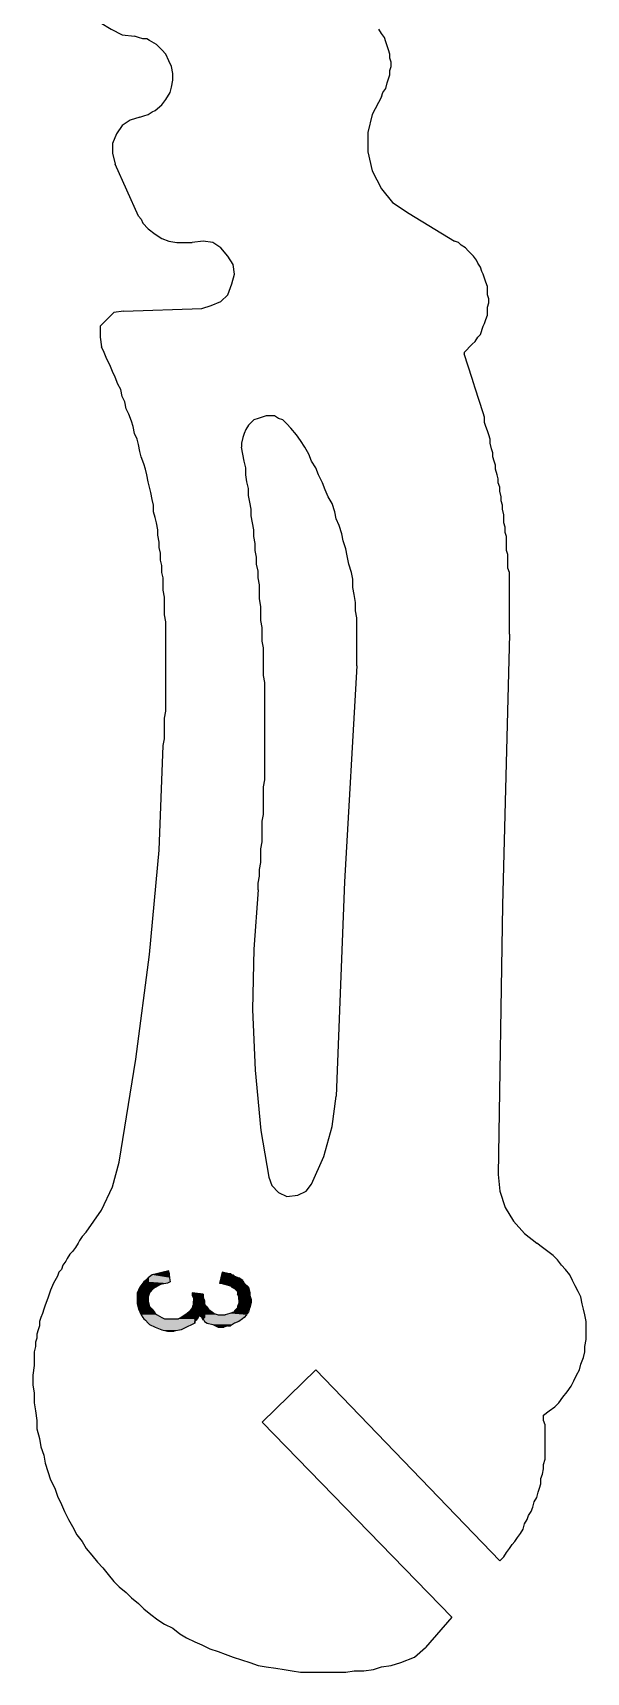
# Model space of a CAD drawing. Extents: x -1063 to 1100, y -467 to 441.
# Drawn here: x 1030.1 to 1097.3, y -179.8 to 19 of the extents above; entities that cross this region are included whole.
import ezdxf

# ---------------------------------------------------------------- set-up
doc = ezdxf.new("R2010")
doc.units = 0
doc.layers.add('H', color=7, linetype='CONTINUOUS')
doc.layers.add('P', color=250, linetype='CONTINUOUS')

# ---------------------------------------------------------------- blocks, each defined once
blk = doc.blocks.new('*U493')
at = {"layer": 'H', "color": 0, "linetype": 'CONTINUOUS'}
for p, q in [((1046.63, -131.08), (1045.97, -131.25)), ((1046.65, -131.25), (1046.63, -131.08)), ((1044.63, -131.58), (1044.13, -131.92)), ((1044.13, -131.92), (1044.13, -132.42)), ((1044.13, -132.42), (1044.13, -132.58)), ((1044.13, -132.58), (1044.13, -132.75)), ((1044.13, -132.75), (1044.13, -133.25)), ((1045.3, -131.42), (1044.63, -131.58)), ((1045.63, -132.75), (1044.8, -133.25)), ((1045.97, -131.25), (1045.3, -131.42)), ((1046.47, -132.58), (1045.63, -132.75)), ((1046.8, -132.42), (1046.47, -132.58)), ((1046.65, -131.25), (1046.67, -131.42)), ((1046.67, -131.42), (1046.69, -131.58)), ((1046.69, -131.58), (1046.74, -131.92)), ((1046.74, -131.92), (1046.8, -132.42)), ((1044.13, -133.25), (1044.13, -133.75)), ((1044.3, -133.75), (1044.13, -134.25)), ((1044.13, -134.25), (1044.13, -133.75)), ((1044.13, -134.25), (1044.13, -134.58)), ((1044.13, -134.58), (1044.13, -134.25)), ((1044.8, -133.25), (1044.3, -133.75))]:
    blk.add_line(p, q, dxfattribs=at)
for points in [[(1046.63, -131.08), (1045.97, -131.25), (1046.65, -131.25)], [(1044.63, -131.58), (1044.13, -131.92), (1046.74, -131.92)], [(1044.13, -131.92), (1044.13, -132.42), (1046.8, -132.42)], [(1044.13, -132.42), (1044.13, -132.58), (1046.47, -132.58)], [(1044.13, -132.58), (1044.13, -132.75), (1045.63, -132.75)], [(1044.13, -132.75), (1044.13, -133.25), (1044.8, -133.25)], [(1045.3, -131.42), (1044.63, -131.58), (1046.69, -131.58)], [(1045.97, -131.25), (1045.3, -131.42), (1046.67, -131.42)], [(1044.13, -133.25), (1044.13, -133.75), (1044.3, -133.75)], [(1044.13, -134.25), (1044.13, -134.58), (1044.13, -134.58)]]:
    blk.add_solid(points, dxfattribs=at)
at = {"layer": 'H', "color": 0, "linetype": 'CONTINUOUS', "extrusion": (0, 0, -1)}
for points in [[(-1044.13, -131.92), (-1046.74, -131.92), (-1046.8, -132.42)], [(-1044.13, -132.42), (-1046.8, -132.42), (-1046.47, -132.58)], [(-1044.13, -132.58), (-1046.47, -132.58), (-1045.63, -132.75)], [(-1044.13, -132.75), (-1045.63, -132.75), (-1044.8, -133.25)], [(-1044.63, -131.58), (-1046.69, -131.58), (-1046.74, -131.92)], [(-1045.3, -131.42), (-1046.67, -131.42), (-1046.69, -131.58)], [(-1045.97, -131.25), (-1046.65, -131.25), (-1046.67, -131.42)], [(-1044.13, -133.25), (-1044.8, -133.25), (-1044.3, -133.75)], [(-1044.13, -133.75), (-1044.3, -133.75), (-1044.13, -134.25)]]:
    blk.add_solid(points, dxfattribs=at)
blk = doc.blocks.new('*U494')
at = {"layer": 'H', "color": 0, "linetype": 'CONTINUOUS'}
for p, q in [((1043.13, -133.08), (1042.97, -133.42)), ((1043.47, -132.58), (1043.13, -133.08)), ((1043.63, -132.42), (1043.47, -132.58)), ((1043.8, -132.25), (1043.63, -132.42)), ((1044.13, -131.92), (1043.8, -132.25)), ((1044.13, -132.25), (1044.13, -131.92)), ((1044.13, -132.25), (1044.13, -132.42)), ((1044.13, -132.42), (1044.13, -132.58)), ((1044.13, -132.58), (1044.13, -133.08)), ((1044.13, -133.08), (1044.13, -133.42)), ((1042.88, -133.58), (1042.8, -133.75)), ((1042.8, -133.75), (1042.8, -134.25)), ((1042.8, -134.25), (1042.8, -134.75)), ((1042.8, -134.75), (1042.8, -135.08)), ((1042.8, -135.08), (1042.88, -135.42)), ((1042.97, -133.42), (1042.88, -133.58)), ((1044.13, -133.42), (1044.13, -133.58)), ((1044.13, -133.58), (1044.13, -133.75)), ((1044.13, -133.75), (1044.13, -134.25)), ((1044.13, -134.25), (1044.13, -134.75)), ((1044.13, -134.75), (1044.22, -135.08)), ((1044.22, -135.08), (1044.3, -135.42)), ((1049.63, -135.08), (1049.52, -135.42)), ((1049.63, -134.75), (1049.63, -135.08)), ((1049.65, -135.08), (1049.63, -134.75)), ((1049.65, -135.08), (1049.67, -135.42)), ((1042.88, -135.42), (1042.92, -135.58)), ((1042.92, -135.58), (1042.97, -135.75)), ((1042.97, -135.75), (1043.13, -136.08)), ((1043.13, -136.08), (1043.22, -136.25)), ((1043.22, -136.25), (1043.3, -136.42)), ((1043.3, -136.42), (1043.47, -136.75)), ((1043.47, -136.75), (1043.63, -136.92)), ((1043.63, -136.92), (1043.8, -137.08)), ((1043.8, -137.08), (1044.13, -137.42)), ((1044.3, -135.42), (1044.47, -135.58)), ((1044.47, -135.58), (1044.63, -135.75)), ((1044.63, -135.75), (1044.85, -136.08)), ((1044.85, -136.08), (1044.97, -136.25)), ((1044.97, -136.25), (1045.24, -136.42)), ((1045.24, -136.42), (1045.8, -136.75)), ((1045.8, -136.75), (1046.13, -136.92)), ((1046.13, -136.92), (1046.63, -136.92)), ((1046.63, -136.92), (1047.8, -136.92)), ((1048.13, -136.75), (1047.8, -136.92)), ((1048.63, -136.42), (1048.13, -136.75)), ((1048.88, -136.25), (1048.63, -136.42)), ((1049.13, -136.08), (1048.88, -136.25)), ((1049.35, -135.75), (1049.13, -136.08)), ((1049.47, -135.58), (1049.35, -135.75)), ((1049.52, -135.42), (1049.47, -135.58)), ((1049.67, -135.42), (1049.68, -135.58)), ((1049.68, -135.58), (1049.69, -135.75)), ((1049.69, -135.75), (1049.72, -136.08)), ((1049.72, -136.08), (1049.73, -136.25)), ((1049.73, -136.25), (1049.74, -136.42)), ((1049.74, -136.42), (1049.76, -136.75)), ((1049.76, -136.75), (1049.77, -136.92)), ((1049.77, -136.92), (1049.78, -137.08)), ((1049.78, -137.08), (1049.8, -137.42)), ((1044.13, -137.42), (1044.3, -137.58)), ((1044.3, -137.58), (1044.97, -137.92)), ((1044.97, -137.92), (1045.8, -138.25)), ((1045.8, -138.25), (1046.47, -138.42)), ((1046.47, -138.42), (1047.3, -138.42)), ((1048.13, -138.25), (1047.3, -138.42)), ((1048.8, -137.92), (1048.13, -138.25)), ((1049.47, -137.58), (1048.8, -137.92)), ((1049.8, -137.42), (1049.47, -137.58))]:
    blk.add_line(p, q, dxfattribs=at)
for points in [[(1043.13, -133.08), (1042.97, -133.42), (1044.13, -133.42)], [(1043.47, -132.58), (1043.13, -133.08), (1044.13, -133.08)], [(1043.63, -132.42), (1043.47, -132.58), (1044.13, -132.58)], [(1043.8, -132.25), (1043.63, -132.42), (1044.13, -132.42)], [(1044.13, -131.92), (1043.8, -132.25), (1044.13, -132.25)], [(1042.88, -133.58), (1042.8, -133.75), (1044.13, -133.75)], [(1042.8, -133.75), (1042.8, -134.25), (1044.13, -134.25)], [(1042.8, -134.25), (1042.8, -134.75), (1044.13, -134.75)], [(1042.8, -134.75), (1042.8, -135.08), (1044.22, -135.08)], [(1042.8, -135.08), (1042.88, -135.42), (1044.3, -135.42)], [(1042.97, -133.42), (1042.88, -133.58), (1044.13, -133.58)], [(1049.63, -135.08), (1049.52, -135.42), (1049.67, -135.42)], [(1049.63, -134.75), (1049.63, -135.08), (1049.65, -135.08)], [(1042.88, -135.42), (1042.92, -135.58), (1044.47, -135.58)], [(1042.92, -135.58), (1042.97, -135.75), (1044.63, -135.75)], [(1042.97, -135.75), (1043.13, -136.08), (1044.85, -136.08)], [(1043.13, -136.08), (1043.22, -136.25), (1044.97, -136.25)], [(1043.22, -136.25), (1043.3, -136.42), (1045.24, -136.42)], [(1043.3, -136.42), (1043.47, -136.75), (1045.8, -136.75)], [(1043.47, -136.75), (1043.63, -136.92), (1046.13, -136.92)], [(1043.63, -136.92), (1043.8, -137.08), (1049.78, -137.08)], [(1043.8, -137.08), (1044.13, -137.42), (1049.8, -137.42)], [(1046.13, -136.92), (1046.13, -136.92), (1046.63, -136.92)], [(1046.63, -136.92), (1046.63, -136.92), (1047.8, -136.92)], [(1048.13, -136.75), (1047.8, -136.92), (1049.77, -136.92)], [(1048.63, -136.42), (1048.13, -136.75), (1049.76, -136.75)], [(1048.88, -136.25), (1048.63, -136.42), (1049.74, -136.42)], [(1049.13, -136.08), (1048.88, -136.25), (1049.73, -136.25)], [(1049.35, -135.75), (1049.13, -136.08), (1049.72, -136.08)], [(1049.47, -135.58), (1049.35, -135.75), (1049.69, -135.75)], [(1049.52, -135.42), (1049.47, -135.58), (1049.68, -135.58)], [(1044.13, -137.42), (1044.3, -137.58), (1049.47, -137.58)], [(1044.3, -137.58), (1044.97, -137.92), (1048.8, -137.92)], [(1044.97, -137.92), (1045.8, -138.25), (1048.13, -138.25)], [(1045.8, -138.25), (1046.47, -138.42), (1047.3, -138.42)], [(1046.47, -138.42), (1046.47, -138.42), (1047.3, -138.42)]]:
    blk.add_solid(points, dxfattribs=at)
at = {"layer": 'H', "color": 0, "linetype": 'CONTINUOUS', "extrusion": (0, 0, -1)}
for points in [[(-1043.13, -133.08), (-1044.13, -133.08), (-1044.13, -133.42)], [(-1043.47, -132.58), (-1044.13, -132.58), (-1044.13, -133.08)], [(-1043.63, -132.42), (-1044.13, -132.42), (-1044.13, -132.58)], [(-1043.8, -132.25), (-1044.13, -132.25), (-1044.13, -132.42)], [(-1042.8, -133.75), (-1044.13, -133.75), (-1044.13, -134.25)], [(-1042.8, -134.25), (-1044.13, -134.25), (-1044.13, -134.75)], [(-1042.8, -134.75), (-1044.13, -134.75), (-1044.22, -135.08)], [(-1042.8, -135.08), (-1044.22, -135.08), (-1044.3, -135.42)], [(-1042.88, -133.58), (-1044.13, -133.58), (-1044.13, -133.75)], [(-1042.97, -133.42), (-1044.13, -133.42), (-1044.13, -133.58)], [(-1049.63, -135.08), (-1049.65, -135.08), (-1049.67, -135.42)], [(-1042.88, -135.42), (-1044.3, -135.42), (-1044.47, -135.58)], [(-1042.92, -135.58), (-1044.47, -135.58), (-1044.63, -135.75)], [(-1042.97, -135.75), (-1044.63, -135.75), (-1044.85, -136.08)], [(-1043.13, -136.08), (-1044.85, -136.08), (-1044.97, -136.25)], [(-1043.22, -136.25), (-1044.97, -136.25), (-1045.24, -136.42)], [(-1043.3, -136.42), (-1045.24, -136.42), (-1045.8, -136.75)], [(-1043.47, -136.75), (-1045.8, -136.75), (-1046.13, -136.92)], [(-1043.63, -136.92), (-1049.77, -136.92), (-1049.78, -137.08)], [(-1043.8, -137.08), (-1049.78, -137.08), (-1049.8, -137.42)], [(-1048.13, -136.75), (-1049.76, -136.75), (-1049.77, -136.92)], [(-1048.63, -136.42), (-1049.74, -136.42), (-1049.76, -136.75)], [(-1048.88, -136.25), (-1049.73, -136.25), (-1049.74, -136.42)], [(-1049.13, -136.08), (-1049.72, -136.08), (-1049.73, -136.25)], [(-1049.35, -135.75), (-1049.69, -135.75), (-1049.72, -136.08)], [(-1049.47, -135.58), (-1049.68, -135.58), (-1049.69, -135.75)], [(-1049.52, -135.42), (-1049.67, -135.42), (-1049.68, -135.58)], [(-1044.13, -137.42), (-1049.8, -137.42), (-1049.47, -137.58)], [(-1044.3, -137.58), (-1049.47, -137.58), (-1048.8, -137.92)], [(-1044.97, -137.92), (-1048.8, -137.92), (-1048.13, -138.25)], [(-1045.8, -138.25), (-1048.13, -138.25), (-1047.3, -138.42)]]:
    blk.add_solid(points, dxfattribs=at)
blk = doc.blocks.new('*U495')
at = {"layer": 'H', "color": 0, "linetype": 'CONTINUOUS'}
for p, q in [((1049.47, -133.75), (1049.47, -133.92)), ((1050.8, -133.92), (1049.47, -133.75)), ((1049.47, -133.92), (1049.47, -134.08)), ((1049.47, -134.08), (1049.63, -134.42)), ((1049.63, -134.42), (1049.63, -134.75)), ((1049.63, -134.75), (1049.73, -136.25)), ((1050.8, -133.92), (1050.8, -134.08)), ((1050.8, -134.08), (1050.8, -134.42)), ((1050.8, -134.42), (1050.8, -134.75)), ((1050.8, -134.75), (1050.8, -136.25)), ((1049.73, -136.25), (1049.74, -136.42)), ((1049.74, -136.42), (1049.75, -136.58)), ((1049.75, -136.58), (1049.76, -136.75)), ((1049.76, -136.75), (1049.78, -137.08)), ((1049.78, -137.08), (1049.79, -137.25)), ((1049.97, -137.08), (1049.8, -137.25)), ((1050.19, -136.75), (1049.97, -137.08)), ((1050.3, -136.58), (1050.19, -136.75)), ((1050.3, -136.42), (1050.3, -136.58)), ((1050.3, -136.42), (1050.47, -136.58)), ((1050.47, -136.58), (1050.63, -136.75)), ((1050.8, -137.08), (1050.63, -136.75)), ((1050.8, -136.25), (1050.8, -136.42)), ((1050.8, -136.42), (1050.8, -136.58)), ((1050.8, -136.58), (1050.8, -136.75)), ((1050.8, -136.75), (1050.8, -137.08)), ((1049.8, -137.42), (1049.79, -137.25)), ((1049.8, -137.25), (1049.8, -137.42))]:
    blk.add_line(p, q, dxfattribs=at)
for points in [[(1049.47, -133.75), (1049.47, -133.92), (1050.8, -133.92)], [(1049.47, -133.92), (1049.47, -134.08), (1050.8, -134.08)], [(1049.47, -134.08), (1049.63, -134.42), (1050.8, -134.42)], [(1049.63, -134.42), (1049.63, -134.75), (1050.8, -134.75)], [(1049.63, -134.75), (1049.73, -136.25), (1050.8, -136.25)], [(1049.73, -136.25), (1049.74, -136.42), (1050.3, -136.42)], [(1049.74, -136.42), (1049.75, -136.58), (1050.3, -136.58)], [(1049.75, -136.58), (1049.76, -136.75), (1050.19, -136.75)], [(1049.76, -136.75), (1049.78, -137.08), (1049.97, -137.08)], [(1049.78, -137.08), (1049.79, -137.25), (1049.8, -137.25)], [(1050.3, -136.25), (1050.3, -136.42), (1050.8, -136.42)], [(1050.3, -136.42), (1050.47, -136.58), (1050.8, -136.58)], [(1050.47, -136.58), (1050.63, -136.75), (1050.8, -136.75)]]:
    blk.add_solid(points, dxfattribs=at)
at = {"layer": 'H', "color": 0, "linetype": 'CONTINUOUS', "extrusion": (0, 0, -1)}
for points in [[(-1049.47, -133.92), (-1050.8, -133.92), (-1050.8, -134.08)], [(-1049.47, -134.08), (-1050.8, -134.08), (-1050.8, -134.42)], [(-1049.63, -134.42), (-1050.8, -134.42), (-1050.8, -134.75)], [(-1049.63, -134.75), (-1050.8, -134.75), (-1050.8, -136.25)], [(-1049.73, -136.25), (-1050.3, -136.25), (-1050.3, -136.42)], [(-1049.74, -136.42), (-1050.3, -136.42), (-1050.3, -136.58)], [(-1049.75, -136.58), (-1050.3, -136.58), (-1050.19, -136.75)], [(-1049.76, -136.75), (-1050.19, -136.75), (-1049.97, -137.08)], [(-1049.78, -137.08), (-1049.97, -137.08), (-1049.8, -137.25)], [(-1050.3, -136.25), (-1050.8, -136.25), (-1050.8, -136.42)], [(-1050.3, -136.42), (-1050.8, -136.42), (-1050.8, -136.58)], [(-1050.47, -136.58), (-1050.8, -136.58), (-1050.8, -136.75)], [(-1050.63, -136.75), (-1050.8, -136.75), (-1050.8, -137.08)], [(-1049.79, -137.25), (-1049.8, -137.25), (-1049.8, -137.42)]]:
    blk.add_solid(points, dxfattribs=at)
blk = doc.blocks.new('*U496')
at = {"layer": 'H', "color": 0, "linetype": 'CONTINUOUS'}
for p, q in [((1052.97, -131.92), (1052.8, -132.58)), ((1052.8, -132.58), (1052.97, -132.58)), ((1053.01, -131.75), (1052.97, -131.92)), ((1052.97, -132.58), (1054.13, -132.92)), ((1053.05, -131.58), (1053.01, -131.75)), ((1053.09, -131.42), (1053.05, -131.58)), ((1053.13, -131.25), (1053.09, -131.42)), ((1053.8, -131.42), (1053.13, -131.25)), ((1053.8, -131.42), (1054.13, -131.42)), ((1054.13, -131.42), (1054.3, -131.58)), ((1054.13, -132.92), (1054.3, -133.08)), ((1054.3, -131.58), (1054.47, -131.58)), ((1054.3, -133.08), (1054.63, -133.25)), ((1054.47, -131.58), (1054.63, -131.75)), ((1054.63, -131.75), (1055.13, -131.92)), ((1055.13, -131.92), (1055.13, -132.58)), ((1055.13, -132.58), (1055.13, -132.92)), ((1055.13, -132.92), (1055.13, -133.08)), ((1055.13, -133.08), (1055.13, -133.25)), ((1054.63, -133.25), (1054.97, -133.58)), ((1054.97, -133.58), (1054.97, -133.92)), ((1055.13, -134.25), (1054.97, -133.92)), ((1055.13, -133.25), (1055.13, -133.58)), ((1055.13, -133.58), (1055.13, -133.92)), ((1055.13, -133.92), (1055.13, -134.25)), ((1055.13, -134.25), (1055.13, -134.58)), ((1055.13, -134.58), (1055.13, -134.25))]:
    blk.add_line(p, q, dxfattribs=at)
for points in [[(1052.97, -131.92), (1052.8, -132.58), (1055.13, -132.58)], [(1052.8, -132.58), (1052.8, -132.58), (1052.97, -132.58)], [(1053.01, -131.75), (1052.97, -131.92), (1055.13, -131.92)], [(1052.97, -132.58), (1054.13, -132.92), (1055.13, -132.92)], [(1053.05, -131.58), (1053.01, -131.75), (1054.63, -131.75)], [(1053.09, -131.42), (1053.05, -131.58), (1054.3, -131.58)], [(1053.13, -131.25), (1053.09, -131.42), (1053.8, -131.42)], [(1053.8, -131.42), (1053.8, -131.42), (1054.13, -131.42)], [(1054.13, -132.92), (1054.3, -133.08), (1055.13, -133.08)], [(1054.3, -131.58), (1054.3, -131.58), (1054.47, -131.58)], [(1054.3, -133.08), (1054.63, -133.25), (1055.13, -133.25)], [(1054.63, -133.25), (1054.97, -133.58), (1055.13, -133.58)], [(1054.97, -133.58), (1054.97, -133.92), (1055.13, -133.92)], [(1055.13, -134.25), (1055.13, -134.58), (1055.13, -134.58)]]:
    blk.add_solid(points, dxfattribs=at)
at = {"layer": 'H', "color": 0, "linetype": 'CONTINUOUS', "extrusion": (0, 0, -1)}
for points in [[(-1052.97, -131.92), (-1055.13, -131.92), (-1055.13, -132.58)], [(-1052.97, -132.58), (-1055.13, -132.58), (-1055.13, -132.92)], [(-1053.01, -131.75), (-1054.63, -131.75), (-1055.13, -131.92)], [(-1053.05, -131.58), (-1054.47, -131.58), (-1054.63, -131.75)], [(-1053.09, -131.42), (-1054.13, -131.42), (-1054.3, -131.58)], [(-1054.13, -132.92), (-1055.13, -132.92), (-1055.13, -133.08)], [(-1054.3, -133.08), (-1055.13, -133.08), (-1055.13, -133.25)], [(-1054.63, -133.25), (-1055.13, -133.25), (-1055.13, -133.58)], [(-1054.97, -133.58), (-1055.13, -133.58), (-1055.13, -133.92)], [(-1054.97, -133.92), (-1055.13, -133.92), (-1055.13, -134.25)]]:
    blk.add_solid(points, dxfattribs=at)
blk = doc.blocks.new('*U497')
at = {"layer": 'H', "color": 0, "linetype": 'CONTINUOUS'}
for p, q in [((1055.13, -131.92), (1055.13, -132.25)), ((1055.63, -132.25), (1055.13, -131.92)), ((1055.13, -132.25), (1055.13, -132.58)), ((1055.13, -132.58), (1055.13, -133.08)), ((1055.13, -133.08), (1055.13, -133.75)), ((1055.63, -132.25), (1055.8, -132.58)), ((1055.8, -132.58), (1056.3, -133.08)), ((1056.3, -133.08), (1056.47, -133.75)), ((1050.8, -134.08), (1050.8, -134.58)), ((1050.92, -134.58), (1050.8, -134.08)), ((1050.8, -134.58), (1050.85, -134.75)), ((1050.85, -134.75), (1050.91, -134.92)), ((1050.97, -135.08), (1050.91, -134.92)), ((1050.92, -134.58), (1050.97, -134.75)), ((1050.97, -134.75), (1050.97, -134.92)), ((1050.97, -134.92), (1050.97, -135.08)), ((1050.97, -135.08), (1050.97, -135.42)), ((1051.22, -135.42), (1050.97, -135.08)), ((1055.08, -135.08), (1054.97, -135.42)), ((1055.13, -134.92), (1055.08, -135.08)), ((1055.13, -133.75), (1055.13, -134.08)), ((1055.13, -134.08), (1055.13, -134.58)), ((1055.13, -134.58), (1055.13, -134.75)), ((1055.13, -134.75), (1055.13, -134.92)), ((1056.47, -133.75), (1056.47, -134.08)), ((1056.47, -134.08), (1056.63, -134.58)), ((1056.59, -135.08), (1056.51, -135.42)), ((1056.63, -134.92), (1056.59, -135.08)), ((1056.63, -134.58), (1056.63, -134.75)), ((1056.63, -134.75), (1056.63, -134.92)), ((1050.97, -136.75), (1050.8, -136.92)), ((1050.8, -136.92), (1050.97, -137.25)), ((1050.97, -135.42), (1050.97, -135.58)), ((1050.97, -135.58), (1050.97, -135.75)), ((1050.97, -135.75), (1050.97, -135.92)), ((1050.97, -135.92), (1050.97, -136.08)), ((1050.97, -136.08), (1050.97, -136.25)), ((1050.97, -136.25), (1050.97, -136.42)), ((1050.97, -136.42), (1050.97, -136.75)), ((1051.22, -135.42), (1051.34, -135.58)), ((1051.34, -135.58), (1051.47, -135.75)), ((1051.47, -135.75), (1051.69, -135.92)), ((1051.69, -135.92), (1051.91, -136.08)), ((1051.91, -136.08), (1052.13, -136.25)), ((1052.13, -136.25), (1052.63, -136.42)), ((1052.63, -136.42), (1053.13, -136.42)), ((1053.13, -136.42), (1053.47, -136.42)), ((1054.05, -136.25), (1053.47, -136.42)), ((1054.63, -136.08), (1054.05, -136.25)), ((1054.8, -135.75), (1054.63, -135.92)), ((1054.63, -135.92), (1054.63, -136.08)), ((1054.97, -135.58), (1054.8, -135.75)), ((1054.97, -135.42), (1054.97, -135.58)), ((1055.58, -136.92), (1055.13, -137.25)), ((1055.8, -136.75), (1055.58, -136.92)), ((1056.05, -136.42), (1055.8, -136.75)), ((1056.17, -136.25), (1056.05, -136.42)), ((1056.3, -136.08), (1056.17, -136.25)), ((1056.35, -135.92), (1056.3, -136.08)), ((1056.41, -135.75), (1056.35, -135.92)), ((1056.47, -135.58), (1056.41, -135.75)), ((1056.51, -135.42), (1056.47, -135.58)), ((1050.97, -137.25), (1051.3, -137.42)), ((1051.3, -137.42), (1051.97, -137.58)), ((1051.97, -137.58), (1052.3, -137.75)), ((1052.3, -137.75), (1052.63, -137.92)), ((1052.63, -137.92), (1053.3, -137.92)), ((1053.8, -137.75), (1053.3, -137.92)), ((1053.8, -137.75), (1054.13, -137.75)), ((1054.38, -137.58), (1054.13, -137.75)), ((1054.63, -137.42), (1054.38, -137.58)), ((1055.13, -137.25), (1054.63, -137.42))]:
    blk.add_line(p, q, dxfattribs=at)
for points in [[(1055.13, -131.92), (1055.13, -132.25), (1055.63, -132.25)], [(1055.13, -132.25), (1055.13, -132.58), (1055.8, -132.58)], [(1055.13, -132.58), (1055.13, -133.08), (1056.3, -133.08)], [(1055.13, -133.08), (1055.13, -133.75), (1056.47, -133.75)], [(1050.8, -134.08), (1050.8, -134.58), (1050.92, -134.58)], [(1050.8, -134.58), (1050.85, -134.75), (1050.97, -134.75)], [(1050.85, -134.75), (1050.91, -134.92), (1050.97, -134.92)], [(1050.97, -135.08), (1050.97, -135.42), (1051.22, -135.42)], [(1055.08, -135.08), (1054.97, -135.42), (1056.51, -135.42)], [(1055.13, -134.92), (1055.08, -135.08), (1056.59, -135.08)], [(1055.13, -133.75), (1055.13, -134.08), (1056.47, -134.08)], [(1055.13, -134.08), (1055.13, -134.58), (1056.63, -134.58)], [(1055.13, -134.58), (1055.13, -134.75), (1056.63, -134.75)], [(1055.13, -134.75), (1055.13, -134.92), (1056.63, -134.92)], [(1050.97, -136.75), (1050.8, -136.92), (1055.58, -136.92)], [(1050.8, -136.92), (1050.97, -137.25), (1055.13, -137.25)], [(1050.97, -135.42), (1050.97, -135.58), (1051.34, -135.58)], [(1050.97, -135.58), (1050.97, -135.75), (1051.47, -135.75)], [(1050.97, -135.75), (1050.97, -135.92), (1051.69, -135.92)], [(1050.97, -135.92), (1050.97, -136.08), (1051.91, -136.08)], [(1050.97, -136.08), (1050.97, -136.25), (1052.13, -136.25)], [(1050.97, -136.25), (1050.97, -136.42), (1052.63, -136.42)], [(1050.97, -136.42), (1050.97, -136.75), (1055.8, -136.75)], [(1052.63, -136.42), (1052.63, -136.42), (1053.13, -136.42)], [(1053.13, -136.42), (1053.13, -136.42), (1053.47, -136.42)], [(1054.05, -136.25), (1053.47, -136.42), (1056.05, -136.42)], [(1054.63, -136.08), (1054.05, -136.25), (1056.17, -136.25)], [(1054.8, -135.75), (1054.63, -135.92), (1056.35, -135.92)], [(1054.63, -135.92), (1054.63, -136.08), (1056.3, -136.08)], [(1054.97, -135.58), (1054.8, -135.75), (1056.41, -135.75)], [(1054.97, -135.42), (1054.97, -135.58), (1056.47, -135.58)], [(1050.97, -137.25), (1051.3, -137.42), (1054.63, -137.42)], [(1051.3, -137.42), (1051.97, -137.58), (1054.38, -137.58)], [(1051.97, -137.58), (1052.3, -137.75), (1054.13, -137.75)], [(1052.3, -137.75), (1052.63, -137.92), (1053.3, -137.92)], [(1052.63, -137.92), (1052.63, -137.92), (1053.3, -137.92)], [(1053.8, -137.75), (1053.8, -137.75), (1054.13, -137.75)]]:
    blk.add_solid(points, dxfattribs=at)
at = {"layer": 'H', "color": 0, "linetype": 'CONTINUOUS', "extrusion": (0, 0, -1)}
for points in [[(-1055.13, -132.25), (-1055.63, -132.25), (-1055.8, -132.58)], [(-1055.13, -132.58), (-1055.8, -132.58), (-1056.3, -133.08)], [(-1055.13, -133.08), (-1056.3, -133.08), (-1056.47, -133.75)], [(-1050.8, -134.58), (-1050.92, -134.58), (-1050.97, -134.75)], [(-1050.85, -134.75), (-1050.97, -134.75), (-1050.97, -134.92)], [(-1050.91, -134.92), (-1050.97, -134.92), (-1050.97, -135.08)], [(-1055.08, -135.08), (-1056.59, -135.08), (-1056.51, -135.42)], [(-1055.13, -133.75), (-1056.47, -133.75), (-1056.47, -134.08)], [(-1055.13, -134.08), (-1056.47, -134.08), (-1056.63, -134.58)], [(-1055.13, -134.58), (-1056.63, -134.58), (-1056.63, -134.75)], [(-1055.13, -134.75), (-1056.63, -134.75), (-1056.63, -134.92)], [(-1055.13, -134.92), (-1056.63, -134.92), (-1056.59, -135.08)], [(-1050.8, -136.92), (-1055.58, -136.92), (-1055.13, -137.25)], [(-1050.97, -135.42), (-1051.22, -135.42), (-1051.34, -135.58)], [(-1050.97, -135.58), (-1051.34, -135.58), (-1051.47, -135.75)], [(-1050.97, -135.75), (-1051.47, -135.75), (-1051.69, -135.92)], [(-1050.97, -135.92), (-1051.69, -135.92), (-1051.91, -136.08)], [(-1050.97, -136.08), (-1051.91, -136.08), (-1052.13, -136.25)], [(-1050.97, -136.25), (-1052.13, -136.25), (-1052.63, -136.42)], [(-1050.97, -136.42), (-1056.05, -136.42), (-1055.8, -136.75)], [(-1050.97, -136.75), (-1055.8, -136.75), (-1055.58, -136.92)], [(-1054.05, -136.25), (-1056.17, -136.25), (-1056.05, -136.42)], [(-1054.63, -135.92), (-1056.35, -135.92), (-1056.3, -136.08)], [(-1054.63, -136.08), (-1056.3, -136.08), (-1056.17, -136.25)], [(-1054.8, -135.75), (-1056.41, -135.75), (-1056.35, -135.92)], [(-1054.97, -135.42), (-1056.51, -135.42), (-1056.47, -135.58)], [(-1054.97, -135.58), (-1056.47, -135.58), (-1056.41, -135.75)], [(-1050.97, -137.25), (-1055.13, -137.25), (-1054.63, -137.42)], [(-1051.3, -137.42), (-1054.63, -137.42), (-1054.38, -137.58)], [(-1051.97, -137.58), (-1054.38, -137.58), (-1054.13, -137.75)], [(-1052.3, -137.75), (-1053.8, -137.75), (-1053.3, -137.92)]]:
    blk.add_solid(points, dxfattribs=at)

msp = doc.modelspace()

# ---------------------------------------------------------------- linework, layer by layer
at = {"layer": 'P', "color": 0, "linetype": 'CONTINUOUS'}
for points in [[(1037.13, 27.58), (1036.63, 26.08), (1036.47, 24.58), (1036.8, 23.08), (1037.47, 21.58), (1038.3, 20.25), (1039.63, 19.42), (1040.97, 18.75), (1042.47, 18.58)], [(1043.13, 8.75), (1043.63, 8.92), (1044.13, 9.08), (1044.63, 9.42), (1044.97, 9.58), (1045.8, 10.25), (1046.3, 10.92), (1046.8, 11.75), (1046.97, 12.42), (1047.13, 13.25), (1047.13, 14.08), (1046.97, 14.92), (1046.63, 15.58), (1046.3, 16.42), (1045.8, 16.92), (1045.13, 17.58), (1044.3, 18.08), (1043.97, 18.25), (1043.47, 18.25), (1042.97, 18.42), (1042.47, 18.58)], [(1072.47, 11.25), (1072.63, 11.75), (1072.97, 12.25), (1073.13, 12.92), (1073.3, 13.42), (1073.47, 13.92), (1073.47, 14.42), (1073.63, 14.92), (1073.63, 15.42), (1073.47, 15.92), (1073.47, 16.42), (1073.3, 16.92), (1073.13, 17.42), (1072.97, 17.92), (1072.8, 18.42), (1072.47, 18.92), (1072.13, 19.42)], [(1072.47, 11.25), (1071.3, 9.08), (1070.8, 6.92), (1070.8, 4.58), (1071.3, 2.25), (1072.47, 0.08), (1073.8, -1.58), (1075.8, -2.92), (1081.3, -6.25)], [(1043.13, 8.75), (1041.97, 8.42), (1040.97, 7.75), (1040.3, 6.75), (1039.8, 5.58), (1039.8, 4.42), (1040.13, 3.08)], [(1042.97, -3.25), (1040.13, 3.08)], [(1042.97, -3.25), (1043.3, -3.58), (1043.47, -4.08), (1044.13, -4.75), (1044.97, -5.42), (1045.8, -5.92), (1046.63, -6.25), (1047.63, -6.42), (1048.63, -6.42), (1048.97, -6.42), (1049.47, -6.42)], [(1041.13, -14.75), (1050.63, -14.42), (1051.8, -14.08), (1052.97, -13.58), (1053.8, -12.75), (1054.3, -11.42), (1054.63, -10.25), (1054.47, -9.08), (1053.8, -8.08), (1052.97, -7.08), (1051.97, -6.42), (1050.8, -6.25), (1049.47, -6.42)], [(1082.47, -19.75), (1082.8, -19.42), (1083.13, -19.08), (1083.47, -18.75), (1083.8, -18.42), (1084.13, -17.92), (1084.47, -17.58), (1084.8, -16.58), (1084.97, -16.25), (1085.13, -15.75), (1085.3, -15.25), (1085.3, -14.75), (1085.3, -14.25), (1085.47, -13.75), (1085.47, -13.25), (1085.3, -12.75), (1085.3, -12.25), (1085.3, -11.75), (1085.13, -11.25), (1084.97, -10.75), (1084.8, -10.25), (1084.63, -9.92), (1084.47, -9.42), (1084.13, -8.92), (1083.97, -8.58), (1083.63, -8.08), (1083.3, -7.75), (1082.97, -7.42), (1082.63, -7.08), (1082.13, -6.75), (1081.8, -6.42), (1081.3, -6.25)], [(1041.13, -14.75), (1039.97, -14.92), (1039.13, -15.75), (1038.3, -16.58), (1038.3, -17.92), (1038.47, -19.08)], [(1036.63, -126.42), (1038.47, -123.75), (1039.8, -120.92), (1040.63, -117.92), (1042.63, -105.42), (1044.3, -92.75), (1045.47, -80.08), (1045.97, -67.42), (1046.13, -66.58), (1046.13, -65.75), (1046.13, -64.92), (1046.13, -64.08), (1046.3, -63.25), (1046.3, -62.58), (1046.3, -61.75), (1046.3, -60.92), (1046.3, -60.08), (1046.3, -59.42), (1046.3, -58.58), (1046.3, -57.75), (1046.3, -56.92), (1046.3, -56.25), (1046.3, -55.42), (1046.3, -54.75), (1046.3, -53.92), (1046.3, -53.08), (1046.3, -52.42), (1046.13, -51.58), (1046.13, -50.92), (1046.13, -50.08), (1046.13, -49.42), (1045.97, -48.58), (1045.97, -47.92), (1045.97, -47.08), (1045.8, -46.42), (1045.8, -45.58), (1045.63, -44.92), (1045.63, -44.08), (1045.47, -43.42), (1045.47, -42.75), (1045.3, -41.92), (1045.3, -41.25), (1045.13, -40.42), (1044.97, -39.75), (1044.8, -39.08), (1044.8, -38.25), (1044.63, -37.58), (1044.47, -36.75), (1044.3, -36.08), (1044.13, -35.42), (1043.97, -34.58), (1043.8, -33.92), (1043.63, -33.25), (1043.3, -32.42), (1043.13, -31.75), (1042.97, -30.92), (1042.8, -30.25), (1042.47, -29.58), (1042.3, -28.75), (1042.13, -28.08), (1041.8, -27.25), (1041.47, -26.58), (1041.3, -25.75), (1040.97, -25.08), (1040.8, -24.25), (1040.47, -23.58), (1040.13, -22.75), (1039.8, -22.08), (1039.47, -21.25), (1039.13, -20.58), (1038.8, -19.75), (1038.47, -19.08)], [(1082.47, -19.75), (1082.47, -19.92)], [(1087.97, -53.92), (1087.97, -53.42), (1087.97, -52.92), (1087.97, -52.42), (1087.97, -51.75), (1087.97, -51.25), (1087.97, -50.75), (1087.97, -50.25), (1087.97, -49.58), (1087.97, -49.08), (1087.97, -48.58), (1087.97, -48.08), (1087.97, -47.42), (1087.97, -46.92), (1087.97, -46.42), (1087.8, -45.92), (1087.8, -45.25), (1087.8, -44.75), (1087.8, -44.25), (1087.63, -43.75), (1087.63, -43.08), (1087.63, -42.58), (1087.63, -42.08), (1087.47, -41.58), (1087.47, -40.92), (1087.3, -40.42), (1087.3, -39.92), (1087.3, -39.42), (1087.13, -38.75), (1087.13, -38.25), (1086.97, -37.75), (1086.97, -37.25), (1086.8, -36.58), (1086.8, -36.08), (1086.63, -35.58), (1086.63, -35.08), (1086.47, -34.58), (1086.3, -33.92), (1086.3, -33.42), (1086.13, -32.92), (1085.97, -32.42), (1085.97, -31.92), (1085.8, -31.42), (1085.63, -30.75), (1085.63, -30.25), (1085.47, -29.75), (1085.3, -29.25), (1085.13, -28.75), (1084.97, -28.25), (1084.97, -27.58), (1084.8, -27.08), (1084.63, -26.58), (1084.47, -26.08), (1084.3, -25.58), (1084.13, -25.08), (1083.97, -24.58), (1083.8, -24.08), (1083.63, -23.42), (1083.47, -22.92), (1083.3, -22.42), (1083.13, -21.92), (1082.97, -21.42), (1082.8, -20.92), (1082.63, -20.42), (1082.47, -19.92)], [(1061.47, -28.92), (1060.97, -28.42), (1060.47, -27.92), (1059.97, -27.75), (1059.47, -27.42), (1058.97, -27.42), (1058.47, -27.42), (1057.97, -27.58), (1057.47, -27.75), (1056.97, -27.92), (1056.63, -28.25), (1056.3, -28.58), (1055.97, -29.08), (1055.8, -29.58), (1055.63, -30.08), (1055.47, -30.75), (1055.47, -31.25)], [(1069.47, -57.75), (1069.47, -56.75), (1069.47, -55.75), (1069.47, -54.92), (1069.47, -53.92), (1069.47, -52.92), (1069.47, -51.92), (1069.3, -51.08), (1069.3, -50.08), (1069.13, -49.08), (1068.97, -48.25), (1068.97, -47.25), (1068.8, -46.42), (1068.47, -45.42), (1068.3, -44.42), (1068.13, -43.58), (1067.8, -42.58), (1067.63, -41.75), (1067.3, -40.75), (1066.97, -39.92), (1066.8, -39.08), (1066.47, -38.08), (1065.97, -37.25), (1065.63, -36.42), (1065.3, -35.58), (1064.8, -34.58), (1064.47, -33.75), (1063.97, -32.92), (1063.63, -32.08), (1063.13, -31.25), (1062.63, -30.42), (1062.13, -29.75), (1061.47, -28.92)], [(1057.47, -84.92), (1057.47, -84.08), (1057.63, -83.25), (1057.63, -82.42), (1057.8, -81.58), (1057.8, -80.75), (1057.8, -79.92), (1057.97, -79.08), (1057.97, -78.25), (1057.97, -77.42), (1057.97, -76.58), (1058.13, -75.75), (1058.13, -74.92), (1058.13, -74.08), (1058.13, -73.25), (1058.13, -72.42), (1058.3, -71.58), (1058.3, -70.75), (1058.3, -69.75), (1058.3, -68.92), (1058.3, -68.08), (1058.3, -67.25), (1058.3, -66.42), (1058.3, -65.58), (1058.3, -64.75), (1058.3, -63.92), (1058.3, -63.08), (1058.3, -62.25), (1058.3, -61.42), (1058.3, -60.58), (1058.3, -59.75), (1058.13, -58.92), (1058.13, -58.08), (1058.13, -57.25), (1058.13, -56.42), (1058.13, -55.58), (1057.97, -54.75), (1057.97, -53.92), (1057.97, -53.08), (1057.8, -52.25), (1057.8, -51.42), (1057.8, -50.58), (1057.63, -49.58), (1057.63, -48.75), (1057.63, -47.92), (1057.47, -47.08), (1057.47, -46.25), (1057.3, -45.42), (1057.3, -44.58), (1057.13, -43.75), (1057.13, -42.92), (1056.97, -42.08), (1056.97, -41.25), (1056.8, -40.42), (1056.63, -39.58), (1056.63, -38.75), (1056.47, -37.92), (1056.3, -37.08), (1056.3, -36.25), (1056.13, -35.42), (1055.97, -34.58), (1055.97, -33.75), (1055.8, -32.92), (1055.63, -32.08), (1055.47, -31.25)], [(1087.97, -53.92), (1087.13, -86.75), (1086.63, -119.42), (1086.8, -121.42), (1087.47, -123.42), (1088.47, -125.08), (1089.8, -126.58), (1091.3, -127.75)], [(1069.47, -57.75), (1067.97, -83.92), (1066.97, -109.92)], [(1057.47, -84.92), (1056.97, -92.08), (1056.8, -99.42), (1057.13, -106.75), (1057.8, -114.08)], [(1063.97, -120.58), (1065.47, -117.25), (1066.47, -113.58), (1066.97, -109.92)], [(1057.8, -114.08), (1058.8, -119.75)], [(1058.8, -119.75), (1059.13, -120.75), (1059.97, -121.58), (1060.97, -122.08), (1062.3, -121.92), (1063.3, -121.42), (1063.97, -120.58)], [(1036.63, -126.42), (1036.13, -126.92), (1035.8, -127.42), (1035.63, -127.75), (1035.3, -128.25), (1034.97, -128.75), (1034.63, -129.08), (1034.3, -129.58), (1034.13, -129.92), (1033.8, -130.42), (1033.63, -130.92), (1033.3, -131.25), (1033.13, -131.75), (1032.63, -132.58), (1032.3, -133.42), (1031.97, -134.42), (1031.63, -135.25), (1031.47, -135.75), (1031.3, -136.25), (1031.13, -136.75), (1030.97, -137.25), (1030.97, -137.75), (1030.8, -138.25), (1030.63, -138.75), (1030.63, -139.25), (1030.47, -139.75), (1030.47, -140.25), (1030.3, -140.92), (1030.3, -141.42)], [(1092.13, -148.58), (1092.8, -148.08), (1093.47, -147.58), (1093.97, -147.08), (1094.47, -146.42), (1094.97, -145.75), (1095.47, -145.08), (1095.8, -144.42), (1096.13, -143.75), (1096.47, -143.08), (1096.63, -142.42), (1096.97, -141.58), (1097.13, -140.92), (1097.13, -140.25), (1097.3, -139.42), (1097.3, -138.75), (1097.3, -137.92), (1097.3, -137.25), (1097.13, -136.42), (1096.97, -135.75), (1096.8, -135.08), (1096.63, -134.25), (1096.3, -133.58), (1095.97, -132.92), (1095.63, -132.25), (1095.3, -131.58), (1094.8, -130.92), (1094.3, -130.42), (1093.8, -129.75), (1093.3, -129.25), (1092.63, -128.75), (1091.97, -128.25), (1091.3, -127.75)], [(1030.3, -141.42), (1030.3, -142.58), (1030.13, -143.75), (1030.13, -144.92), (1030.3, -145.92), (1030.3, -147.08), (1030.47, -148.08), (1030.63, -149.25), (1030.63, -150.25), (1030.97, -151.42), (1031.13, -152.42), (1031.47, -153.42), (1031.63, -154.42), (1031.97, -155.42), (1032.3, -156.42), (1032.8, -157.42), (1033.13, -158.42), (1033.63, -159.42), (1033.97, -160.25), (1034.47, -161.25), (1034.97, -162.08), (1035.47, -163.08), (1036.13, -163.92), (1036.63, -164.75), (1037.3, -165.58), (1037.97, -166.42), (1038.63, -167.08), (1039.3, -167.92), (1039.97, -168.75), (1040.63, -169.42), (1041.47, -170.08), (1042.13, -170.75), (1042.97, -171.42), (1043.63, -172.08), (1044.47, -172.75), (1045.3, -173.42), (1046.13, -173.92), (1047.13, -174.42), (1047.97, -175.08), (1048.8, -175.58), (1049.8, -176.08), (1050.63, -176.42), (1051.63, -176.92), (1052.63, -177.25), (1053.47, -177.58), (1054.47, -177.92), (1055.47, -178.25), (1056.47, -178.58), (1057.47, -178.92), (1058.47, -179.08), (1059.63, -179.25), (1060.63, -179.42), (1061.63, -179.58), (1062.63, -179.75), (1063.8, -179.75), (1064.8, -179.75), (1065.97, -179.75), (1066.97, -179.75), (1068.13, -179.75), (1069.13, -179.58), (1070.3, -179.58), (1071.47, -179.42), (1072.47, -179.08), (1073.63, -178.92), (1074.8, -178.58)], [(1086.8, -166.25), (1064.47, -143.08), (1057.97, -149.42), (1080.97, -173.08), (1077.8, -176.75)], [(1086.8, -166.25), (1087.3, -165.75), (1087.63, -165.25), (1087.97, -164.75), (1088.3, -164.25), (1088.63, -163.92), (1088.97, -163.42), (1089.3, -162.92), (1089.63, -162.42), (1089.8, -161.75), (1090.13, -161.25), (1090.3, -160.75), (1090.63, -160.25), (1090.8, -159.75), (1090.97, -159.08), (1091.3, -158.58), (1091.47, -157.92), (1091.63, -157.42), (1091.8, -156.92), (1091.8, -156.25), (1091.97, -155.75), (1092.13, -155.08), (1092.13, -154.58), (1092.3, -153.92), (1092.3, -153.42), (1092.3, -152.75), (1092.3, -152.25), (1092.3, -151.58), (1092.3, -151.08), (1092.3, -150.42), (1092.3, -149.75), (1092.13, -149.25), (1092.13, -148.58)], [(1074.8, -178.58), (1076.47, -177.92), (1077.8, -176.75)]]:
    msp.add_lwpolyline(points, dxfattribs=at)

# ---------------------------------------------------------------- block references
at = {"layer": 'H', "color": 0, "linetype": 'CONTINUOUS'}
for name in ['*U493', '*U494', '*U497', '*U496', '*U495']:
    msp.add_blockref(name, (0, 0), dxfattribs=at)

doc.saveas('drawing.dxf')
